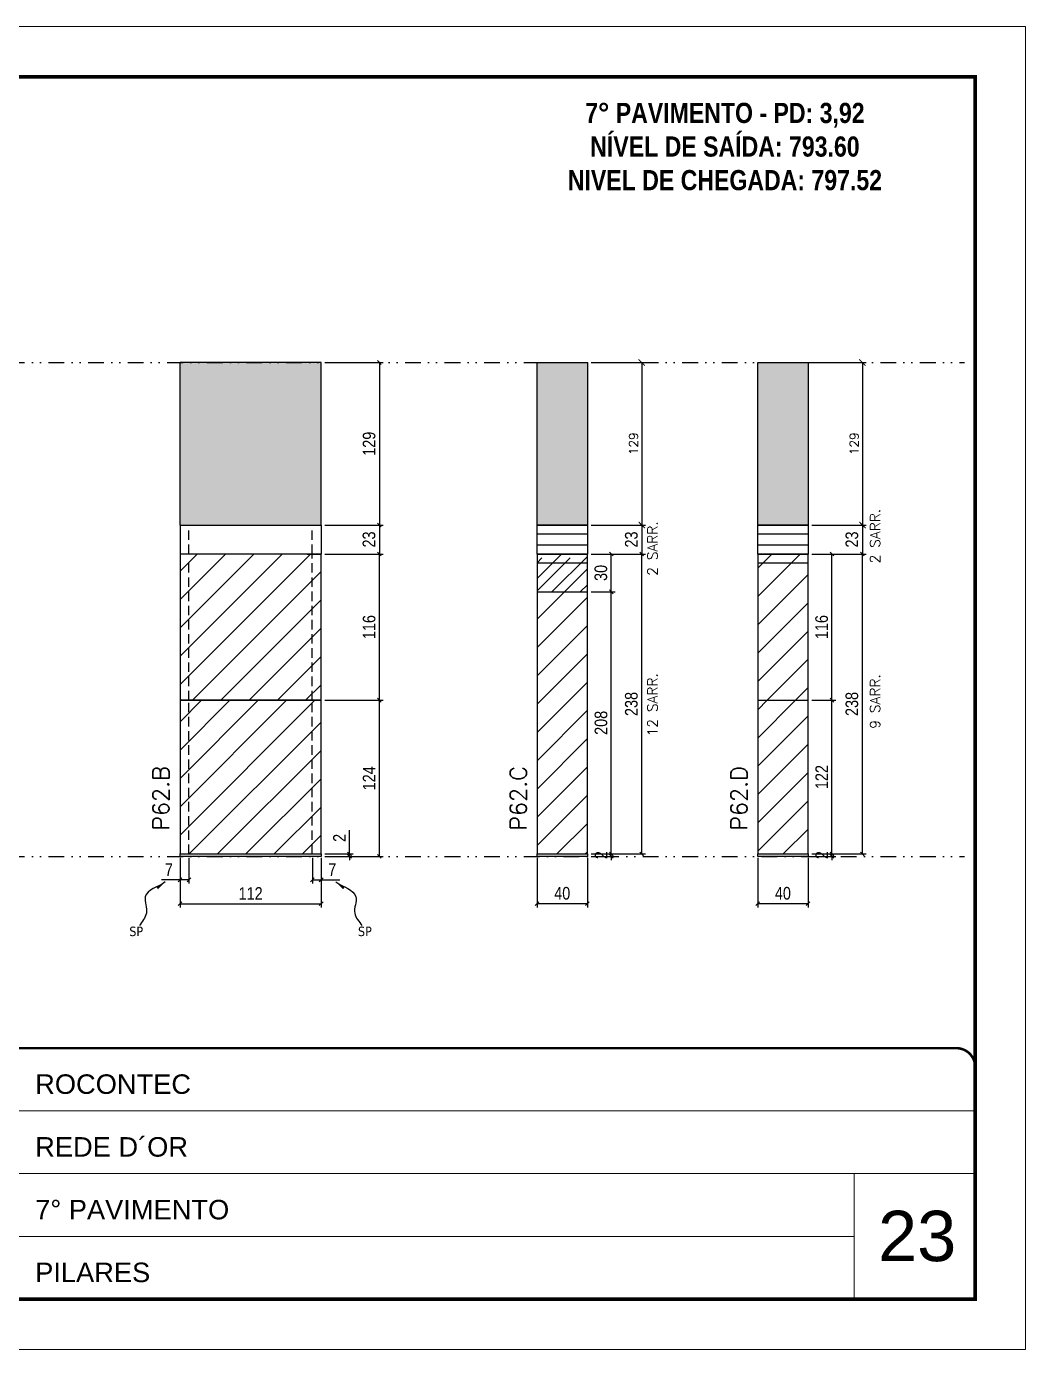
# Model space of a CAD drawing. Extents: x 28748 to 35002, y 14885 to 43501.
# Drawn here: x 32624 to 33417, y 36708 to 37758 of the extents above; entities that cross this region are included whole.
import ezdxf

# ---------------------------------------------------------------- set-up
doc = ezdxf.new("R2010")
doc.units = 0
for name, pattern in [('CONTINUO', [0]), ('DASHED', [0.75, 0.5, -0.25]), ('DIVIDE2', [0.625, 0.25, -0.125, 0, -0.125, 0, -0.125]), ('HIDDEN', [0.375, 0.25, -0.125])]:
    doc.linetypes.add(name, pattern=pattern)
for name, color, linetype, lineweight in [('CARIMBO', 255, 'Continuous', 9), ('Folhas', 255, 'Continuous', 9), ('Hachura', 251, 'Continuous', 9), ('SARRAFO DE PRESSAO', 251, 'DASHED', 9), ('Texto Seção', 7, 'Continuous', 15)]:
    doc.layers.add(name, color=color, linetype=linetype, lineweight=lineweight)
for name, color, linetype in [('COTA', 241, 'Continuous'), ('NOMENCLATURA', 7, 'Continuous'), ('Nível', 160, 'Continuous'), ('Painéis', 200, 'Continuous'), ('SARR_2.2x7', 40, 'Continuous'), ('Sarrafo de Pressão', 42, 'HIDDEN'), ('texto', 7, 'Continuous')]:
    doc.layers.add(name, color=color, linetype=linetype)
doc.styles.add('ARIAL', font='arial.ttf')
doc.styles.add('COTA TECNICA', font='techl___.ttf', dxfattribs={"height": 10})
doc.styles.add('COTA TECNICA-50', font='techl___.ttf', dxfattribs={"height": 10})
doc.styles.add('REGUA-120', font='ROMANS.shx', dxfattribs={"height": 15})
doc.styles.add('ROMANC', font='techb___.ttf', dxfattribs={"height": 2.5})
doc.styles.add('ROMANS', font='romans.shx')
doc.styles.get("Standard").update_dxf_attribs({"font": 'arial.ttf'})
doc.dimstyles.new('COTA PAINEL-50', dxfattribs={"dimtxt": 10, "dimasz": 3, "dimexe": 3, "dimexo": 3, "dimgap": 3, "dimtad": 1, "dimdec": 1, "dimzin": 12, "dimdsep": 46, "dimtxsty": 'COTA TECNICA-50', "dimblk1": 'OBLIQUE', "dimblk2": 'OBLIQUE', "dimsah": 1, "dimcen": 0.9, "dimclrd": 4, "dimclre": 4, "dimclrt": 240, "dimadec": 1, "dimazin": 3, "dimtfac": 1, "dimtdec": 1, "dimtmove": 0, "dimatfit": 3, "dimfxl": 1, "dimtolj": 1, "dimtzin": 12, "dimarcsym": 0})
doc.dimstyles.new('Cota Paínel', dxfattribs={"dimtxt": 7, "dimasz": 5, "dimexe": 3, "dimexo": 3, "dimgap": 3, "dimtad": 1, "dimdec": 1, "dimzin": 12, "dimdsep": 46, "dimtxsty": 'ROMANS', "dimblk": 'ARCHTICK', "dimcen": 0, "dimclrd": 4, "dimclre": 4, "dimclrt": 1, "dimadec": 1, "dimazin": 3, "dimtfac": 1, "dimtdec": 1, "dimtmove": 0, "dimatfit": 3, "dimldrblk": 'OBLIQUE', "dimfxl": 1, "dimtolj": 1, "dimtzin": 12, "dimarcsym": 0})
doc.dimstyles.new('PAINEL', dxfattribs={"dimtxt": 10, "dimasz": 3, "dimexe": 3, "dimexo": 3, "dimgap": 3, "dimtad": 1, "dimdec": 1, "dimzin": 12, "dimdsep": 46, "dimtxsty": 'COTA TECNICA', "dimblk1": 'OBLIQUE', "dimblk2": 'OBLIQUE', "dimsah": 1, "dimcen": 0.9, "dimclrd": 4, "dimclre": 4, "dimclrt": 240, "dimadec": 1, "dimazin": 3, "dimtfac": 1, "dimtdec": 1, "dimtmove": 0, "dimatfit": 3, "dimfxl": 1, "dimtolj": 1, "dimtzin": 12, "dimarcsym": 0})
doc.dimstyles.get("Standard").update_dxf_attribs({"dimtxt": 0.18, "dimasz": 0.18, "dimexe": 0.18, "dimexo": 0.0625, "dimgap": 0.09, "dimtad": 0, "dimtih": 1, "dimtoh": 1, "dimdec": 4, "dimzin": 0, "dimdsep": 46, "dimtxsty": 'Standard', "dimcen": 0.09, "dimadec": 0, "dimazin": 0, "dimtfac": 1, "dimtdec": 4, "dimtofl": 0, "dimtmove": 0, "dimatfit": 3, "dimfxl": 1, "dimtolj": 1, "dimtzin": 0, "dimarcsym": 0})
pattern_1 = [(45, (-100281.091, 8260.539), (-11.2253202, 11.2253202), [])]

# ---------------------------------------------------------------- blocks, each defined once
blk = doc.blocks.new('9999999999')
at = {"color": 30, "linetype": 'CONTINUO'}
for p, q in [((98564.6, 34379.6), (99584, 34379.6)), ((98564.6, 34329.8), (99488, 34329.8)), ((99584, 34329.8), (99488, 34329.8)), ((99488, 34329.8), (99488, 34230.2)), ((98564.6, 34280), (99488, 34280))]:
    blk.add_line(p, q, dxfattribs=at)
at = {"color": 30, "linetype": 'CONTINUO', "const_width": 2}
blk.add_lwpolyline([(99584, 34230.2), (99584, 34414.4, 0.414214), (99569, 34429.4), (98229, 34429.4, 0.414214), (98214, 34414.4), (98214, 34245.2, 0.414214), (98229, 34230.2), (99584, 34230.2)], format="xyb", dxfattribs=at)
at = {"layer": 'Folhas'}
blk.add_lwpolyline([(98139, 34190.2), (99624, 34190.2), (99624, 35240.2), (98139, 35240.2)], close=True, dxfattribs=at)
at = {"layer": 'Folhas', "color": 30, "const_width": 3}
blk.add_lwpolyline([(98214, 34230.2), (99584, 34230.2), (99584, 35200.2), (98214, 35200.2)], close=True, dxfattribs=at)
at = {"color": 7, "linetype": 'Continuous', "ltscale": 5, "style": 'ARIAL'}
for s, height, p in [('ROCONTEC', 15.48, (98837.7, 34393.1)), ('REDE D´OR', 15.48, (98837.7, 34343.3)), ('7° PAVIMENTO', 15.483, (98837.7, 34293.5)), ('PILARES', 15.48, (98837.7, 34243.7))]:
    blk.add_text(s, height=height, dxfattribs=at).set_placement(p)
blk = doc.blocks.new('_Oblique')
at = {"color": 0, "linetype": 'ByBlock', "lineweight": -2}
blk.add_line((-0.5, -0.5), (0.5, 0.5), dxfattribs=at)
blk = doc.blocks.new('*D476')
at = {"layer": 'COTA', "color": 4, "lineweight": -2, "transparency": 16777216}
for p, q in [((33029, 37098.2), (33029, 37058.8)), ((33069, 37098.2), (33069, 37058.8)), ((33029, 37061.8), (33069, 37061.8))]:
    blk.add_line(p, q, dxfattribs=at)
at = {"layer": 'Defpoints', "color": 0, "transparency": 16777216}
for p in [(33029, 37101.2), (33069, 37101.2), (33069, 37061.8)]:
    blk.add_point(p, dxfattribs=at)
at = {"layer": 'COTA', "color": 4, "lineweight": -2, "transparency": 16777216, "xscale": 3, "yscale": 3, "zscale": 3, "rotation": 180}
blk.add_blockref('_Oblique', (33029, 37061.8), dxfattribs=at)
at = {"layer": 'COTA', "color": 4, "lineweight": -2, "transparency": 16777216, "xscale": 3, "yscale": 3, "zscale": 3}
blk.add_blockref('_Oblique', (33069, 37061.8), dxfattribs=at)
at = {"layer": 'COTA', "color": 240, "transparency": 16777216, "insert": (33049, 37069.9), "char_height": 10, "attachment_point": 5, "style": 'COTA TECNICA'}
blk.add_mtext('\\A1;40', dxfattribs=at)
blk = doc.blocks.new('*D477')
at = {"layer": 'COTA', "color": 4, "lineweight": -2, "transparency": 16777216}
for p, q in [((33072, 37101.2), (33090.9, 37101.2)), ((33072, 37099.2), (33090.9, 37099.2)), ((33087.9, 37101.2), (33087.9, 37104.2)), ((33087.9, 37099.2), (33087.9, 37101.2)), ((33087.9, 37099.2), (33087.9, 37096.2))]:
    blk.add_line(p, q, dxfattribs=at)
at = {"layer": 'Defpoints', "color": 0, "transparency": 16777216}
for p in [(33069, 37101.2), (33069, 37099.2), (33087.9, 37101.2)]:
    blk.add_point(p, dxfattribs=at)
at = {"layer": 'COTA', "color": 4, "lineweight": -2, "transparency": 16777216, "xscale": 3, "yscale": 3, "zscale": 3}
for p, rotation in [((33087.9, 37101.2), 270), ((33087.9, 37099.2), 90)]:
    blk.add_blockref('_Oblique', p, dxfattribs=dict(at, rotation=rotation))
at = {"layer": 'COTA', "color": 240, "transparency": 16777216, "insert": (33079.9, 37100.2), "char_height": 10, "attachment_point": 5, "rotation": 90, "style": 'COTA TECNICA-50'}
blk.add_mtext('\\A1;2', dxfattribs=at)
blk = doc.blocks.new('*D1578')
at = {"layer": 'COTA', "color": 4, "linetype": 'ByBlock', "lineweight": -2, "transparency": 16777216}
for p, q in [((33072, 37339.2), (33115.1, 37339.2)), ((33112.1, 37101.2), (33112.1, 37339.2)), ((33072, 37101.2), (33115.1, 37101.2))]:
    blk.add_line(p, q, dxfattribs=at)
at = {"layer": 'Defpoints', "color": 0, "linetype": 'ByBlock', "transparency": 16777216}
for p in [(33069, 37339.2), (33112.1, 37339.2), (33069, 37101.2)]:
    blk.add_point(p, dxfattribs=at)
at = {"layer": 'COTA', "color": 4, "linetype": 'ByBlock', "lineweight": -2, "transparency": 16777216, "xscale": 3, "yscale": 3, "zscale": 3}
for p, rotation in [((33112.1, 37339.2), 90), ((33112.1, 37101.2), 270)]:
    blk.add_blockref('_Oblique', p, dxfattribs=dict(at, rotation=rotation))
at = {"layer": 'COTA', "color": 240, "linetype": 'ByBlock', "transparency": 16777216, "insert": (33103.9, 37220.2), "char_height": 10, "attachment_point": 5, "rotation": 90, "style": 'COTA TECNICA'}
blk.add_mtext('\\A1;238', dxfattribs=at)
blk = doc.blocks.new('*D484')
at = {"layer": 'COTA', "color": 4, "lineweight": -2, "transparency": 16777216}
for p, q in [((33204.2, 37098.2), (33204.2, 37058.8)), ((33244.2, 37098.2), (33244.2, 37058.8)), ((33204.2, 37061.8), (33244.2, 37061.8))]:
    blk.add_line(p, q, dxfattribs=at)
at = {"layer": 'Defpoints', "color": 0, "transparency": 16777216}
for p in [(33204.2, 37101.2), (33244.2, 37101.2), (33244.2, 37061.8)]:
    blk.add_point(p, dxfattribs=at)
at = {"layer": 'COTA', "color": 4, "lineweight": -2, "transparency": 16777216, "xscale": 3, "yscale": 3, "zscale": 3, "rotation": 180}
blk.add_blockref('_Oblique', (33204.2, 37061.8), dxfattribs=at)
at = {"layer": 'COTA', "color": 4, "lineweight": -2, "transparency": 16777216, "xscale": 3, "yscale": 3, "zscale": 3}
blk.add_blockref('_Oblique', (33244.2, 37061.8), dxfattribs=at)
at = {"layer": 'COTA', "color": 240, "transparency": 16777216, "insert": (33224.2, 37069.9), "char_height": 10, "attachment_point": 5, "style": 'COTA TECNICA'}
blk.add_mtext('\\A1;40', dxfattribs=at)
blk = doc.blocks.new('*D485')
at = {"layer": 'COTA', "color": 4, "lineweight": -2, "transparency": 16777216}
for p, q in [((33247.2, 37101.2), (33266.1, 37101.2)), ((33247.2, 37099.2), (33266.1, 37099.2)), ((33263.1, 37101.2), (33263.1, 37104.2)), ((33263.1, 37099.2), (33263.1, 37101.2)), ((33263.1, 37099.2), (33263.1, 37096.2))]:
    blk.add_line(p, q, dxfattribs=at)
at = {"layer": 'Defpoints', "color": 0, "transparency": 16777216}
for p in [(33244.2, 37101.2), (33244.2, 37099.2), (33263.1, 37101.2)]:
    blk.add_point(p, dxfattribs=at)
at = {"layer": 'COTA', "color": 4, "lineweight": -2, "transparency": 16777216, "xscale": 3, "yscale": 3, "zscale": 3}
for p, rotation in [((33263.1, 37101.2), 270), ((33263.1, 37099.2), 90)]:
    blk.add_blockref('_Oblique', p, dxfattribs=dict(at, rotation=rotation))
at = {"layer": 'COTA', "color": 240, "transparency": 16777216, "insert": (33255.1, 37100.2), "char_height": 10, "attachment_point": 5, "rotation": 90, "style": 'COTA TECNICA-50'}
blk.add_mtext('\\A1;2', dxfattribs=at)
blk = doc.blocks.new('*D1580')
at = {"layer": 'COTA', "color": 4, "linetype": 'ByBlock', "lineweight": -2, "transparency": 16777216}
for p, q in [((33247.2, 37339.2), (33290.3, 37339.2)), ((33287.3, 37101.2), (33287.3, 37339.2)), ((33247.2, 37101.2), (33290.3, 37101.2))]:
    blk.add_line(p, q, dxfattribs=at)
at = {"layer": 'Defpoints', "color": 0, "linetype": 'ByBlock', "transparency": 16777216}
for p in [(33244.2, 37339.2), (33287.3, 37339.2), (33244.2, 37101.2)]:
    blk.add_point(p, dxfattribs=at)
at = {"layer": 'COTA', "color": 4, "linetype": 'ByBlock', "lineweight": -2, "transparency": 16777216, "xscale": 3, "yscale": 3, "zscale": 3}
for p, rotation in [((33287.3, 37339.2), 90), ((33287.3, 37101.2), 270)]:
    blk.add_blockref('_Oblique', p, dxfattribs=dict(at, rotation=rotation))
at = {"layer": 'COTA', "color": 240, "linetype": 'ByBlock', "transparency": 16777216, "insert": (33279, 37220.2), "char_height": 10, "attachment_point": 5, "rotation": 90, "style": 'COTA TECNICA'}
blk.add_mtext('\\A1;238', dxfattribs=at)
blk = doc.blocks.new('*D486')
at = {"layer": 'COTA', "color": 4, "lineweight": -2, "transparency": 16777216}
for p, q in [((32745.6, 37098.2), (32745.6, 37058.7)), ((32857.6, 37098.2), (32857.6, 37058.7)), ((32745.6, 37061.7), (32857.6, 37061.7))]:
    blk.add_line(p, q, dxfattribs=at)
at = {"layer": 'Defpoints', "color": 0, "transparency": 16777216}
for p in [(32745.6, 37101.2), (32857.6, 37101.2), (32857.6, 37061.7)]:
    blk.add_point(p, dxfattribs=at)
at = {"layer": 'COTA', "color": 4, "lineweight": -2, "transparency": 16777216, "xscale": 3, "yscale": 3, "zscale": 3, "rotation": 180}
blk.add_blockref('_Oblique', (32745.6, 37061.7), dxfattribs=at)
at = {"layer": 'COTA', "color": 4, "lineweight": -2, "transparency": 16777216, "xscale": 3, "yscale": 3, "zscale": 3}
blk.add_blockref('_Oblique', (32857.6, 37061.7), dxfattribs=at)
at = {"layer": 'COTA', "color": 240, "transparency": 16777216, "insert": (32801.6, 37069.8), "char_height": 10, "attachment_point": 5, "style": 'COTA TECNICA'}
blk.add_mtext('\\A1;112', dxfattribs=at)
blk = doc.blocks.new('*D500')
at = {"layer": 'COTA', "color": 4, "lineweight": -2, "transparency": 16777216}
for p, q in [((32752.6, 37098.2), (32752.6, 37077.6)), ((32745.6, 37096.2), (32745.6, 37077.6)), ((32745.6, 37080.6), (32730.8, 37080.6)), ((32752.6, 37080.6), (32745.6, 37080.6))]:
    blk.add_line(p, q, dxfattribs=at)
at = {"layer": 'Defpoints', "color": 0, "transparency": 16777216}
for p in [(32745.6, 37099.2), (32752.6, 37101.2), (32745.6, 37080.6)]:
    blk.add_point(p, dxfattribs=at)
at = {"layer": 'COTA', "color": 4, "lineweight": -2, "transparency": 16777216, "xscale": 3, "yscale": 3, "zscale": 3, "rotation": 180}
blk.add_blockref('_Oblique', (32745.6, 37080.6), dxfattribs=at)
at = {"layer": 'COTA', "color": 4, "lineweight": -2, "transparency": 16777216, "xscale": 3, "yscale": 3, "zscale": 3}
blk.add_blockref('_Oblique', (32752.6, 37080.6), dxfattribs=at)
at = {"layer": 'COTA', "color": 240, "transparency": 16777216, "insert": (32736.7, 37088.7), "char_height": 10, "attachment_point": 5, "style": 'COTA TECNICA-50'}
blk.add_mtext('\\A1;7', dxfattribs=at)
blk = doc.blocks.new('*D501')
at = {"layer": 'COTA', "color": 4, "lineweight": -2, "transparency": 16777216}
for p, q in [((32850.6, 37098.2), (32850.6, 37077.6)), ((32857.6, 37096.2), (32857.6, 37077.6)), ((32850.6, 37080.6), (32857.6, 37080.6)), ((32857.6, 37080.6), (32872.3, 37080.6))]:
    blk.add_line(p, q, dxfattribs=at)
at = {"layer": 'Defpoints', "color": 0, "transparency": 16777216}
for p in [(32850.6, 37101.2), (32857.6, 37099.2), (32857.6, 37080.6)]:
    blk.add_point(p, dxfattribs=at)
at = {"layer": 'COTA', "color": 4, "lineweight": -2, "transparency": 16777216, "xscale": 3, "yscale": 3, "zscale": 3, "rotation": 180}
blk.add_blockref('_Oblique', (32850.6, 37080.6), dxfattribs=at)
at = {"layer": 'COTA', "color": 4, "lineweight": -2, "transparency": 16777216, "xscale": 3, "yscale": 3, "zscale": 3}
blk.add_blockref('_Oblique', (32857.6, 37080.6), dxfattribs=at)
at = {"layer": 'COTA', "color": 240, "transparency": 16777216, "insert": (32866.4, 37088.7), "char_height": 10, "attachment_point": 5, "style": 'COTA TECNICA-50'}
blk.add_mtext('\\A1;7', dxfattribs=at)
blk = doc.blocks.new('*D502')
at = {"layer": 'COTA', "color": 4, "lineweight": -2, "transparency": 16777216}
for p, q in [((32860.6, 37223.2), (32906.8, 37223.2)), ((32903.8, 37099.2), (32903.8, 37223.2)), ((32860.6, 37099.2), (32906.8, 37099.2))]:
    blk.add_line(p, q, dxfattribs=at)
at = {"layer": 'Defpoints', "color": 0, "transparency": 16777216}
for p in [(32857.6, 37223.2), (32903.8, 37223.2), (32857.6, 37099.2)]:
    blk.add_point(p, dxfattribs=at)
at = {"layer": 'COTA', "color": 4, "lineweight": -2, "transparency": 16777216, "xscale": 3, "yscale": 3, "zscale": 3}
for p, rotation in [((32903.8, 37223.2), 90), ((32903.8, 37099.2), 270)]:
    blk.add_blockref('_Oblique', p, dxfattribs=dict(at, rotation=rotation))
at = {"layer": 'COTA', "color": 240, "transparency": 16777216, "insert": (32895.7, 37161.2), "char_height": 10, "attachment_point": 5, "rotation": 90, "style": 'COTA TECNICA-50'}
blk.add_mtext('\\A1;124', dxfattribs=at)
blk = doc.blocks.new('*D503')
at = {"layer": 'COTA', "color": 4, "lineweight": -2, "transparency": 16777216}
for p, q in [((32880.1, 37101.2), (32880.1, 37120)), ((32860.6, 37101.2), (32883.1, 37101.2)), ((32860.6, 37099.2), (32883.1, 37099.2)), ((32880.1, 37099.2), (32880.1, 37101.2)), ((32880.1, 37099.2), (32880.1, 37096.2))]:
    blk.add_line(p, q, dxfattribs=at)
at = {"layer": 'Defpoints', "color": 0, "transparency": 16777216}
for p in [(32857.6, 37101.2), (32857.6, 37099.2), (32880.1, 37099.2)]:
    blk.add_point(p, dxfattribs=at)
at = {"layer": 'COTA', "color": 4, "lineweight": -2, "transparency": 16777216, "xscale": 3, "yscale": 3, "zscale": 3}
for p, rotation in [((32880.1, 37101.2), 270), ((32880.1, 37099.2), 90)]:
    blk.add_blockref('_Oblique', p, dxfattribs=dict(at, rotation=rotation))
at = {"layer": 'COTA', "color": 240, "transparency": 16777216, "insert": (32872.1, 37113.9), "char_height": 10, "attachment_point": 5, "rotation": 90, "style": 'COTA TECNICA-50'}
blk.add_mtext('\\A1;2', dxfattribs=at)
blk = doc.blocks.new('*D1593')
at = {"layer": 'COTA', "color": 4, "linetype": 'ByBlock', "lineweight": -2, "transparency": 16777216}
for p, q in [((33072, 37309.2), (33090.9, 37309.2)), ((33087.9, 37101.2), (33087.9, 37309.2)), ((33072, 37101.2), (33090.9, 37101.2))]:
    blk.add_line(p, q, dxfattribs=at)
at = {"layer": 'Defpoints', "color": 0, "linetype": 'ByBlock', "transparency": 16777216}
for p in [(33069, 37309.2), (33087.9, 37309.2), (33069, 37101.2)]:
    blk.add_point(p, dxfattribs=at)
at = {"layer": 'COTA', "color": 4, "linetype": 'ByBlock', "lineweight": -2, "transparency": 16777216, "xscale": 3, "yscale": 3, "zscale": 3}
for p, rotation in [((33087.9, 37309.2), 90), ((33087.9, 37101.2), 270)]:
    blk.add_blockref('_Oblique', p, dxfattribs=dict(at, rotation=rotation))
at = {"layer": 'COTA', "color": 240, "linetype": 'ByBlock', "transparency": 16777216, "insert": (33079.8, 37205.2), "char_height": 10, "attachment_point": 5, "rotation": 90, "style": 'COTA TECNICA'}
blk.add_mtext('\\A1;208', dxfattribs=at)
blk = doc.blocks.new('*D1594')
at = {"layer": 'COTA', "color": 4, "linetype": 'ByBlock', "lineweight": -2, "transparency": 16777216}
for p, q in [((33072, 37339.2), (33090.9, 37339.2)), ((33087.9, 37309.2), (33087.9, 37339.2)), ((33072, 37309.2), (33090.9, 37309.2))]:
    blk.add_line(p, q, dxfattribs=at)
at = {"layer": 'Defpoints', "color": 0, "linetype": 'ByBlock', "transparency": 16777216}
for p in [(33069, 37339.2), (33087.9, 37339.2), (33069, 37309.2)]:
    blk.add_point(p, dxfattribs=at)
at = {"layer": 'COTA', "color": 4, "linetype": 'ByBlock', "lineweight": -2, "transparency": 16777216, "xscale": 3, "yscale": 3, "zscale": 3}
for p, rotation in [((33087.9, 37339.2), 90), ((33087.9, 37309.2), 270)]:
    blk.add_blockref('_Oblique', p, dxfattribs=dict(at, rotation=rotation))
at = {"layer": 'COTA', "color": 240, "linetype": 'ByBlock', "transparency": 16777216, "insert": (33079.7, 37324.2), "char_height": 10, "attachment_point": 5, "rotation": 90, "style": 'COTA TECNICA'}
blk.add_mtext('\\A1;30', dxfattribs=at)
blk = doc.blocks.new('*D1595')
at = {"layer": 'COTA', "color": 4, "linetype": 'ByBlock', "lineweight": -2, "transparency": 16777216}
for p, q in [((33247.2, 37223.2), (33266.1, 37223.2)), ((33263.1, 37101.2), (33263.1, 37223.2)), ((33247.2, 37101.2), (33266.1, 37101.2))]:
    blk.add_line(p, q, dxfattribs=at)
at = {"layer": 'Defpoints', "color": 0, "linetype": 'ByBlock', "transparency": 16777216}
for p in [(33244.2, 37223.2), (33263.1, 37223.2), (33244.2, 37101.2)]:
    blk.add_point(p, dxfattribs=at)
at = {"layer": 'COTA', "color": 4, "linetype": 'ByBlock', "lineweight": -2, "transparency": 16777216, "xscale": 3, "yscale": 3, "zscale": 3}
for p, rotation in [((33263.1, 37223.2), 90), ((33263.1, 37101.2), 270)]:
    blk.add_blockref('_Oblique', p, dxfattribs=dict(at, rotation=rotation))
at = {"layer": 'COTA', "color": 240, "linetype": 'ByBlock', "transparency": 16777216, "insert": (33255, 37162.2), "char_height": 10, "attachment_point": 5, "rotation": 90, "style": 'COTA TECNICA'}
blk.add_mtext('\\A1;122', dxfattribs=at)
blk = doc.blocks.new('*D1596')
at = {"layer": 'COTA', "color": 4, "linetype": 'ByBlock', "lineweight": -2, "transparency": 16777216}
for p, q in [((33247.2, 37339.2), (33266.1, 37339.2)), ((33263.1, 37223.2), (33263.1, 37339.2)), ((33247.2, 37223.2), (33266.1, 37223.2))]:
    blk.add_line(p, q, dxfattribs=at)
at = {"layer": 'Defpoints', "color": 0, "linetype": 'ByBlock', "transparency": 16777216}
for p in [(33244.2, 37339.2), (33263.1, 37339.2), (33244.2, 37223.2)]:
    blk.add_point(p, dxfattribs=at)
at = {"layer": 'COTA', "color": 4, "linetype": 'ByBlock', "lineweight": -2, "transparency": 16777216, "xscale": 3, "yscale": 3, "zscale": 3}
for p, rotation in [((33263.1, 37339.2), 90), ((33263.1, 37223.2), 270)]:
    blk.add_blockref('_Oblique', p, dxfattribs=dict(at, rotation=rotation))
at = {"layer": 'COTA', "color": 240, "linetype": 'ByBlock', "transparency": 16777216, "insert": (33255, 37281.2), "char_height": 10, "attachment_point": 5, "rotation": 90, "style": 'COTA TECNICA'}
blk.add_mtext('\\A1;116', dxfattribs=at)
blk = doc.blocks.new('_ArchTick')
at = {"color": 0, "linetype": 'ByBlock', "const_width": 0.15}
blk.add_lwpolyline([(-0.5, -0.5), (0.5, 0.5)], dxfattribs=at)
blk = doc.blocks.new('*D1597')
at = {"layer": 'COTA', "color": 4, "lineweight": -2, "transparency": 16777216}
for p, q in [((33072, 37491.2), (33115.1, 37491.2)), ((33112.1, 37491.2), (33112.1, 37362.2)), ((33072, 37362.2), (33115.1, 37362.2))]:
    blk.add_line(p, q, dxfattribs=at)
at = {"layer": 'Defpoints', "color": 0, "transparency": 16777216}
for p in [(33069, 37491.2), (33069, 37362.2), (33112.1, 37362.2)]:
    blk.add_point(p, dxfattribs=at)
at = {"layer": 'COTA', "color": 4, "lineweight": -2, "transparency": 16777216, "xscale": 5, "yscale": 5, "zscale": 5}
for p, rotation in [((33112.1, 37491.2), 90), ((33112.1, 37362.2), 270)]:
    blk.add_blockref('_ArchTick', p, dxfattribs=dict(at, rotation=rotation))
at = {"layer": 'COTA', "color": 1, "transparency": 16777216, "insert": (33105.6, 37426.7), "char_height": 7, "attachment_point": 5, "rotation": 90, "style": 'ROMANS'}
blk.add_mtext('\\A1;129', dxfattribs=at)
blk = doc.blocks.new('*D2070')
at = {"layer": 'COTA', "color": 4, "lineweight": -2, "transparency": 16777216}
for p, q in [((33247.2, 37491.2), (33290.3, 37491.2)), ((33287.3, 37491.2), (33287.3, 37362.2)), ((33247.2, 37362.2), (33290.3, 37362.2))]:
    blk.add_line(p, q, dxfattribs=at)
at = {"layer": 'Defpoints', "color": 0, "transparency": 16777216}
for p in [(33244.2, 37491.2), (33244.2, 37362.2), (33287.3, 37362.2)]:
    blk.add_point(p, dxfattribs=at)
at = {"layer": 'COTA', "color": 4, "lineweight": -2, "transparency": 16777216, "xscale": 5, "yscale": 5, "zscale": 5}
for p, rotation in [((33287.3, 37491.2), 90), ((33287.3, 37362.2), 270)]:
    blk.add_blockref('_ArchTick', p, dxfattribs=dict(at, rotation=rotation))
at = {"layer": 'COTA', "color": 1, "transparency": 16777216, "insert": (33280.8, 37426.7), "char_height": 7, "attachment_point": 5, "rotation": 90, "style": 'ROMANS'}
blk.add_mtext('\\A1;129', dxfattribs=at)
blk = doc.blocks.new('*D2454')
at = {"layer": 'COTA', "color": 4, "lineweight": -2, "transparency": 16777216}
for p, q in [((33072, 37362.2), (33115.1, 37362.2)), ((33112.1, 37362.2), (33112.1, 37339.2)), ((33072, 37339.2), (33115.1, 37339.2))]:
    blk.add_line(p, q, dxfattribs=at)
at = {"layer": 'Defpoints', "color": 0, "transparency": 16777216}
for p in [(33069, 37362.2), (33069, 37339.2), (33112.1, 37339.2)]:
    blk.add_point(p, dxfattribs=at)
at = {"layer": 'COTA', "color": 4, "lineweight": -2, "transparency": 16777216, "xscale": 3, "yscale": 3, "zscale": 3}
for p, rotation in [((33112.1, 37362.2), 90), ((33112.1, 37339.2), 270)]:
    blk.add_blockref('_Oblique', p, dxfattribs=dict(at, rotation=rotation))
at = {"layer": 'COTA', "color": 240, "transparency": 16777216, "insert": (33103.9, 37350.7), "char_height": 10, "attachment_point": 5, "rotation": 90, "style": 'COTA TECNICA'}
blk.add_mtext('\\A1;23', dxfattribs=at)
blk = doc.blocks.new('*D2455')
at = {"layer": 'COTA', "color": 4, "lineweight": -2, "transparency": 16777216}
for p, q in [((33247.2, 37362.2), (33290.3, 37362.2)), ((33287.3, 37362.2), (33287.3, 37339.2)), ((33247.2, 37339.2), (33290.3, 37339.2))]:
    blk.add_line(p, q, dxfattribs=at)
at = {"layer": 'Defpoints', "color": 0, "transparency": 16777216}
for p in [(33244.2, 37362.2), (33244.2, 37339.2), (33287.3, 37339.2)]:
    blk.add_point(p, dxfattribs=at)
at = {"layer": 'COTA', "color": 4, "lineweight": -2, "transparency": 16777216, "xscale": 3, "yscale": 3, "zscale": 3}
for p, rotation in [((33287.3, 37362.2), 90), ((33287.3, 37339.2), 270)]:
    blk.add_blockref('_Oblique', p, dxfattribs=dict(at, rotation=rotation))
at = {"layer": 'COTA', "color": 240, "transparency": 16777216, "insert": (33279, 37350.7), "char_height": 10, "attachment_point": 5, "rotation": 90, "style": 'COTA TECNICA'}
blk.add_mtext('\\A1;23', dxfattribs=at)
blk = doc.blocks.new('*D2462')
at = {"layer": 'COTA', "color": 4, "lineweight": -2, "transparency": 16777216}
for p, q in [((32860.6, 37339.2), (32906.8, 37339.2)), ((32903.8, 37223.2), (32903.8, 37339.2)), ((32860.6, 37223.2), (32906.8, 37223.2))]:
    blk.add_line(p, q, dxfattribs=at)
at = {"layer": 'Defpoints', "color": 0, "transparency": 16777216}
for p in [(32857.6, 37339.2), (32903.8, 37339.2), (32857.6, 37223.2)]:
    blk.add_point(p, dxfattribs=at)
at = {"layer": 'COTA', "color": 4, "lineweight": -2, "transparency": 16777216, "xscale": 3, "yscale": 3, "zscale": 3}
for p, rotation in [((32903.8, 37339.2), 90), ((32903.8, 37223.2), 270)]:
    blk.add_blockref('_Oblique', p, dxfattribs=dict(at, rotation=rotation))
at = {"layer": 'COTA', "color": 240, "transparency": 16777216, "insert": (32895.7, 37281.2), "char_height": 10, "attachment_point": 5, "rotation": 90, "style": 'COTA TECNICA'}
blk.add_mtext('\\A1;116', dxfattribs=at)
blk = doc.blocks.new('*D2464')
at = {"layer": 'COTA', "color": 4, "lineweight": -2, "transparency": 16777216}
for p, q in [((32860.6, 37362.2), (32906.8, 37362.2)), ((32903.8, 37362.2), (32903.8, 37339.2)), ((32860.6, 37339.2), (32906.8, 37339.2))]:
    blk.add_line(p, q, dxfattribs=at)
at = {"layer": 'Defpoints', "color": 0, "transparency": 16777216}
for p in [(32857.6, 37362.2), (32857.6, 37339.2), (32903.8, 37339.2)]:
    blk.add_point(p, dxfattribs=at)
at = {"layer": 'COTA', "color": 4, "lineweight": -2, "transparency": 16777216, "xscale": 3, "yscale": 3, "zscale": 3}
for p, rotation in [((32903.8, 37362.2), 90), ((32903.8, 37339.2), 270)]:
    blk.add_blockref('_Oblique', p, dxfattribs=dict(at, rotation=rotation))
at = {"layer": 'COTA', "color": 240, "transparency": 16777216, "insert": (32895.6, 37350.7), "char_height": 10, "attachment_point": 5, "rotation": 90, "style": 'COTA TECNICA'}
blk.add_mtext('\\A1;23', dxfattribs=at)
blk = doc.blocks.new('*D2470')
at = {"layer": 'COTA', "color": 4, "lineweight": -2, "transparency": 16777216}
for p, q in [((32860.6, 37491.2), (32906.8, 37491.2)), ((32903.8, 37491.2), (32903.8, 37362.2)), ((32860.6, 37362.2), (32906.8, 37362.2))]:
    blk.add_line(p, q, dxfattribs=at)
at = {"layer": 'Defpoints', "color": 0, "transparency": 16777216}
for p in [(32857.6, 37491.2), (32857.6, 37362.2), (32903.8, 37362.2)]:
    blk.add_point(p, dxfattribs=at)
at = {"layer": 'COTA', "color": 4, "lineweight": -2, "transparency": 16777216, "xscale": 3, "yscale": 3, "zscale": 3}
for p, rotation in [((32903.8, 37491.2), 90), ((32903.8, 37362.2), 270)]:
    blk.add_blockref('_Oblique', p, dxfattribs=dict(at, rotation=rotation))
at = {"layer": 'COTA', "color": 240, "transparency": 16777216, "insert": (32895.7, 37426.7), "char_height": 10, "attachment_point": 5, "rotation": 90, "style": 'COTA TECNICA'}
blk.add_mtext('\\A1;129', dxfattribs=at)

msp = doc.modelspace()

# ---------------------------------------------------------------- hatches: boundary and pattern name
at = {"layer": 'COTA', "linetype": 'ByBlock'}
h = msp.add_hatch(dxfattribs=at)
h.set_pattern_fill('AR-CONC', color=256, scale=0.03)
h.set_pattern_definition([(50, (291.1902, 0), (5.46554007, -0.47817257), [0.5715, -6.2865]), (355, (291.19, 0), (-1.05730264, 5.73170536), [0.4572, -5.0292175]), (100.451445, (291.6457, -0.04), (4.4082374, 5.25353256), [0.48570026, -5.34270734]), (46.1842, (291.19, 1.524), (8.1323712, -1.2612698), [0.85725, -9.42975]), (96.635558, (291.868, 1.419), (7.122124, 7.4227837), [0.7285507, -8.0140682]), (351.184151, (291.19, 1.524), (7.122124, 7.4227837), [0.685799, -7.543792]), (21, (291.9522, 1.143), (4.54843174, -3.06795595), [0.5715, -6.2865]), (326, (291.952, 1.143), (1.85406085, 5.525639), [0.4572, -5.0292]), (71.451445, (292.3313, 0.8873), (6.4024926, 2.45768307), [0.48570026, -5.3426981]), (37.5, (291.1902, 0), (0.0926581, 2.53665117), [0, -4.96824, 0, -5.1054, 0, -5.04825]), (7.5, (291.1902, 0), (2.00458988, 3.00541724), [0, -2.91084, 0, -4.85394, 0, -1.92405]), (327.5, (289.491, 0), (4.067717855, -0.17186232), [0, -1.905, 0, -5.9436, 0, -7.8867]), (317.5, (288.729, 0), (4.44387544, 0.76279473), [0, -2.4765, 0, -3.94716, 0, -5.6007])])
h.paths.add_polyline_path([(32857.55, 37491.15), (32745.55, 37491.15), (32745.55, 37362.15), (32857.55, 37362.15)])
h = msp.add_hatch(dxfattribs=at)
h.set_pattern_fill('AR-CONC', color=256, scale=0.03)
h.set_pattern_definition([(50, (25799.3086, 30997.0097), (5.46554, -0.4781726), [0.5715, -6.2865]), (355, (25799.3086, 30997.01), (-1.0573026, 5.7317054), [0.4572, -5.0292175]), (100.451445, (25799.764, 30996.97), (4.4082374, 5.2535326), [0.4857003, -5.3427073]), (46.1842, (25799.3086, 30998.534), (8.132371, -1.26127), [0.85725, -9.42975]), (96.63556, (25799.986, 30998.429), (7.122124, 7.422784), [0.728551, -8.014068]), (351.18415, (25799.309, 30998.534), (7.122124, 7.422784), [0.685799, -7.543792]), (21, (25800.0706, 30998.1527), (4.5484317, -3.067956), [0.5715, -6.2865]), (326, (25800.0706, 30998.153), (1.854061, 5.525639), [0.4572, -5.0292]), (71.451445, (25800.4496, 30997.897), (6.4024926, 2.457683), [0.4857003, -5.342698]), (37.5, (25799.3086, 30997.0097), (0.0926581, 2.53665117), [0, -4.96824, 0, -5.1054, 0, -5.04825]), (7.5, (25799.3086, 30997.0097), (2.0045899, 3.00541724), [0, -2.91084, 0, -4.85394, 0, -1.92405]), (327.5, (25797.6093, 30997.0097), (4.06771786, -0.1718623), [0, -1.905, 0, -5.9436, 0, -7.8867]), (317.5, (25796.8473, 30997.0097), (4.4438754, 0.7627947), [0, -2.4765, 0, -3.94716, 0, -5.6007])])
h.paths.add_polyline_path([(33069.01, 37491.15), (33029.01, 37491.15), (33029.01, 37362.15), (33069.01, 37362.15)])
h = msp.add_hatch(dxfattribs=at)
h.set_pattern_fill('AR-CONC', color=256, scale=0.03)
h.set_pattern_definition([(50, (25974.4812, 30997.0097), (5.46554, -0.4781726), [0.5715, -6.2865]), (355, (25974.481, 30997.01), (-1.0573026, 5.7317054), [0.4572, -5.0292175]), (100.451445, (25974.9367, 30996.97), (4.4082374, 5.2535326), [0.4857003, -5.3427073]), (46.1842, (25974.481, 30998.534), (8.132371, -1.26127), [0.85725, -9.42975]), (96.63556, (25975.159, 30998.429), (7.122124, 7.422784), [0.728551, -8.014068]), (351.18415, (25974.481, 30998.534), (7.122124, 7.422784), [0.685799, -7.543792]), (21, (25975.2432, 30998.1527), (4.5484317, -3.067956), [0.5715, -6.2865]), (326, (25975.243, 30998.153), (1.854061, 5.525639), [0.4572, -5.0292]), (71.451445, (25975.622, 30997.897), (6.4024926, 2.457683), [0.4857003, -5.342698]), (37.5, (25974.4812, 30997.0097), (0.0926581, 2.53665117), [0, -4.96824, 0, -5.1054, 0, -5.04825]), (7.5, (25974.4812, 30997.0097), (2.0045899, 3.00541724), [0, -2.91084, 0, -4.85394, 0, -1.92405]), (327.5, (25972.782, 30997.0097), (4.06771786, -0.1718623), [0, -1.905, 0, -5.9436, 0, -7.8867]), (317.5, (25972.02, 30997.0097), (4.4438754, 0.7627947), [0, -2.4765, 0, -3.94716, 0, -5.6007])])
h.paths.add_polyline_path([(33244.18, 37491.15), (33204.18, 37491.15), (33204.18, 37362.15), (33244.18, 37362.15)])
at = {"layer": 'Hachura'}
h = msp.add_hatch(dxfattribs=at)
h.set_pattern_fill('ANSI31', color=256, scale=5)
h.paths.add_polyline_path([(32857.55, 37339.15), (32779.55, 37339.15), (32745.55, 37339.15), (32745.55, 37332.15), (32745.55, 37223.15), (32857.55, 37223.15)])
at = {"layer": 'Hachura', "linetype": 'ByBlock'}
h = msp.add_hatch(dxfattribs=at)
h.set_pattern_fill('ANSI31', color=256, scale=5)
h.set_pattern_definition([(45, (-100281.091, 8225.539), (-11.2253202, 11.2253202), [])])
h.paths.add_polyline_path([(33029.01, 37339.15), (33029.01, 37309.15), (33069.01, 37309.15), (33069.01, 37339.15)])
h = msp.add_hatch(dxfattribs=at)
h.set_pattern_fill('ANSI31', color=256, scale=5)
h.set_pattern_definition(pattern_1)
h.paths.add_polyline_path([(33244.18, 37339.15), (33204.18, 37339.15), (33204.18, 37223.15), (33244.18, 37223.15)])
h = msp.add_hatch(dxfattribs=at)
h.set_pattern_fill('ANSI31', color=256, scale=5)
h.set_pattern_definition(pattern_1)
h.paths.add_polyline_path([(33069.01, 37336.15), (33029.01, 37336.15), (33029.01, 37101.15), (33069.01, 37101.15)])
h = msp.add_hatch(dxfattribs=at)
h.set_pattern_fill('ANSI31', color=256, scale=5)
h.set_pattern_definition(pattern_1)
h.paths.add_polyline_path([(32857.55, 37223.15), (32745.55, 37223.15), (32745.55, 37101.15), (32857.55, 37101.15)])
h = msp.add_hatch(dxfattribs=at)
h.set_pattern_fill('ANSI31', color=256, scale=5)
h.set_pattern_definition(pattern_1)
h.paths.add_polyline_path([(33244.18, 37223.15), (33204.18, 37223.15), (33204.18, 37101.15), (33244.18, 37101.15)])

# ---------------------------------------------------------------- linework, layer by layer
at = {"layer": 'COTA', "linetype": 'ByBlock'}
for p, q in [((32745.55, 37362.15), (32745.55, 37491.15)), ((32857.55, 37491.15), (32745.55, 37491.15)), ((32857.55, 37362.15), (32857.55, 37491.15)), ((32745.55, 37362.15), (32745.55, 37362.15))]:
    msp.add_line(p, q, dxfattribs=at)
for points in [[(33029.01, 37491.15), (33069.01, 37491.15), (33069.01, 37362.15), (33029.01, 37362.15)], [(33204.18, 37491.15), (33244.18, 37491.15), (33244.18, 37362.15), (33204.18, 37362.15)]]:
    msp.add_lwpolyline(points, close=True, dxfattribs=at)
at = {"layer": 'Nível', "color": 4, "linetype": 'DIVIDE2', "ltscale": 50}
for p, q in [((32358.07, 37491.15), (33368.41, 37491.15)), ((32358.07, 37099.15), (33368.41, 37099.15))]:
    msp.add_line(p, q, dxfattribs=at)
at = {"layer": 'Painéis'}
for p, q in [((32745.55, 37362.15), (32857.55, 37362.15)), ((32745.55, 37362.15), (32745.55, 37339.15)), ((32857.55, 37362.15), (32857.55, 37339.15)), ((33029.01, 37362.15), (33069.01, 37362.15)), ((33029.01, 37339.15), (33029.01, 37362.15)), ((33069.01, 37362.15), (33069.01, 37339.15)), ((33204.18, 37362.15), (33244.18, 37362.15)), ((33204.18, 37339.15), (33204.18, 37362.15)), ((33244.18, 37362.15), (33244.18, 37339.15)), ((32846.55, 37339.15), (32857.55, 37339.15)), ((33029.01, 37339.15), (33069.01, 37339.15)), ((33069.01, 37339.15), (33029.01, 37339.15)), ((33029.01, 37339.15), (33029.01, 37339.15)), ((33069.01, 37339.15), (33029.01, 37339.15)), ((33069.01, 37339.15), (33069.01, 37339.15)), ((33244.18, 37339.15), (33204.18, 37339.15)), ((33029.01, 37309.15), (33069.01, 37309.15)), ((33204.18, 37223.15), (33244.18, 37223.15))]:
    msp.add_line(p, q, dxfattribs=at)
msp.add_lwpolyline([(32745.55, 37339.15), (32745.55, 37223.15), (32857.55, 37223.15), (32857.55, 37339.15), (32745.55, 37339.15)], dxfattribs=at)
for points in [[(33029.01, 37101.15), (33069.01, 37101.15), (33069.01, 37339.15), (33029.01, 37339.15)], [(33204.18, 37101.15), (33244.18, 37101.15), (33244.18, 37339.15), (33204.18, 37339.15)], [(33204.18, 37339.15), (33244.18, 37339.15), (33244.18, 37339.15), (33204.18, 37339.15)], [(32745.55, 37101.15), (32857.55, 37101.15), (32857.55, 37223.15), (32745.55, 37223.15)], [(32745.55, 37101.15), (32857.55, 37101.15), (32857.55, 37099.15), (32745.55, 37099.15)], [(33029.01, 37101.15), (33069.01, 37101.15), (33069.01, 37099.15), (33029.01, 37099.15)], [(33204.18, 37101.15), (33244.18, 37101.15), (33244.18, 37099.15), (33204.18, 37099.15)]]:
    msp.add_lwpolyline(points, close=True, dxfattribs=at)
at = {"layer": 'SARR_2.2x7'}
for p, q in [((33029.01, 37355.15), (33069.01, 37355.15)), ((33204.18, 37355.15), (33244.18, 37355.15)), ((33069.01, 37346.15), (33029.01, 37346.15)), ((33244.18, 37346.15), (33204.18, 37346.15)), ((33029.01, 37332.15), (33069.01, 37332.15)), ((33204.18, 37332.15), (33244.18, 37332.15))]:
    msp.add_line(p, q, dxfattribs=at)
at = {"layer": 'Sarrafo de Pressão', "ltscale": 30}
for p, q in [((32752.55, 37339.15), (32752.55, 37362.15)), ((32850.55, 37339.15), (32850.55, 37362.15)), ((32850.55, 37223.15), (32850.55, 37339.15)), ((32752.55, 37223.15), (32752.55, 37332.15)), ((32752.55, 37101.15), (32752.55, 37223.15)), ((32850.55, 37101.15), (32850.55, 37223.15))]:
    msp.add_line(p, q, dxfattribs=at)

# ---------------------------------------------------------------- block references
at = {"layer": 'SARRAFO DE PRESSAO', "color": 6, "linetype": 'ByBlock'}
msp.add_blockref('9999999999', (-66207.14, 2517.66), dxfattribs=at)

# ---------------------------------------------------------------- texts
at = {"layer": 'CARIMBO', "style": 'ARIAL'}
msp.add_text('23', height=40, dxfattribs=at).set_placement((33299.7, 36778.01))
at = {"layer": 'NOMENCLATURA', "color": 2, "insert": (33178.17, 37723.93), "char_height": 16, "attachment_point": 2, "style": 'ROMANC'}
msp.add_mtext_dynamic_manual_height_columns('\\P7° PAVIMENTO - PD: 3,92\\PNÍVEL DE SAÍDA: 793.60\\PNIVEL DE CHEGADA: 797.52', width=300.2766, gutter_width=1, heights=[0], dxfattribs=at)
at = {"layer": 'texto', "color": 0, "char_height": 7.5, "attachment_point": 5}
for insert in [(32710.77, 37039.66), (32892.33, 37039.66)]:
    msp.add_mtext('{\\fTahoma|b0|i0|c0|p34;\\C4;SP}', dxfattribs=dict(at, insert=insert))
at = {"layer": 'Texto Seção', "linetype": 'Continuous', "style": 'ROMANS'}
for s, p in [('2 SARR.', (33301.35, 37331.8)), ('2 SARR.', (33124.63, 37321.92)), ('12 SARR.', (33124.63, 37194.52)), ('9 SARR.', (33301.35, 37200.61))]:
    msp.add_text(s, height=8, rotation=90, dxfattribs=at).set_placement(p)
at = {"layer": 'Texto Seção', "char_height": 13, "width": 285.3299, "attachment_point": 7, "rotation": 90, "style": 'REGUA-120'}
for s, insert in [('P62.B', (32736.88, 37119.62)), ('P62.C', (33020.68, 37119.62)), ('P62.D', (33195.85, 37119.62))]:
    msp.add_mtext(s, dxfattribs=dict(at, insert=insert))

# ---------------------------------------------------------------- dimensions: what is measured, and where the dimension line sits
at = {"layer": 'COTA'}
for base, p1, p2, angle, dimstyle, picture, middle in [((32903.79, 37362.15), (32857.55, 37491.15), (32857.55, 37362.15), 90, 'PAINEL', '*D2470', (32895.7, 37426.65)), ((33112.09, 37362.15), (33069.01, 37491.15), (33069.01, 37362.15), 90, 'Cota Paínel', '*D1597', (33105.59, 37426.65)), ((33287.27, 37362.15), (33244.18, 37491.15), (33244.18, 37362.15), 90, 'Cota Paínel', '*D2070', (33280.77, 37426.65)), ((32903.79, 37339.15), (32857.55, 37362.15), (32857.55, 37339.15), 90, 'PAINEL', '*D2464', (32895.57, 37350.65)), ((33112.09, 37339.15), (33069.01, 37362.15), (33069.01, 37339.15), 90, 'PAINEL', '*D2454', (33103.88, 37350.65)), ((33287.27, 37339.15), (33244.18, 37362.15), (33244.18, 37339.15), 90, 'PAINEL', '*D2455', (33279.05, 37350.65)), ((32903.79, 37339.15), (32857.55, 37223.15), (32857.55, 37339.15), 90, 'PAINEL', '*D2462', (32895.69, 37281.15)), ((32903.79, 37223.15), (32857.55, 37099.15), (32857.55, 37223.15), 90, 'COTA PAINEL-50', '*D502', (32895.72, 37161.15)), ((32745.55, 37080.64), (32752.55, 37101.15), (32745.55, 37099.15), 180, 'COTA PAINEL-50', '*D500', (32736.69, 37088.71))]:
    dim = msp.add_linear_dim(base=base, p1=p1, p2=p2, angle=angle, dimstyle=dimstyle, dxfattribs=at)
    dim.commit()
    dim.dimension.update_dxf_attribs({"geometry": picture, "text_midpoint": middle})
at = {"layer": 'COTA', "linetype": 'ByBlock'}
for base, p1, p2, picture, middle in [((33112.09, 37339.15), (33069.01, 37101.15), (33069.01, 37339.15), '*D1578', (33103.85, 37220.15)), ((33287.27, 37339.15), (33244.18, 37101.15), (33244.18, 37339.15), '*D1580', (33279.03, 37220.15)), ((33087.92, 37309.15), (33069.01, 37101.15), (33069.01, 37309.15), '*D1593', (33079.79, 37205.15)), ((33263.09, 37223.15), (33244.18, 37101.15), (33244.18, 37223.15), '*D1595', (33255.03, 37162.15))]:
    dim = msp.add_linear_dim(base=base, p1=p1, p2=p2, angle=90, dimstyle='PAINEL', dxfattribs=at)
    dim.commit()
    dim.dimension.update_dxf_attribs({"geometry": picture, "text_midpoint": middle})
for base, p1, p2, picture, middle in [((33087.92, 37339.15), (33069.01, 37309.15), (33069.01, 37339.15), '*D1594', (33079.7, 37324.15)), ((33263.09, 37339.15), (33244.18, 37223.15), (33244.18, 37339.15), '*D1596', (33254.99, 37281.15))]:
    dim = msp.add_linear_dim(base=base, p1=p1, p2=p2, angle=90, dimstyle='PAINEL', override={"dimtmove": 1}, dxfattribs=at)
    dim.commit()
    dim.dimension.update_dxf_attribs({"geometry": picture, "text_midpoint": middle})
at = {"layer": 'COTA'}
for base, p1, p2, picture, middle in [((32880.08, 37099.15), (32857.55, 37101.15), (32857.55, 37099.15), '*D503', (32880.08, 37113.9)), ((33087.92, 37101.15), (33069.01, 37099.15), (33069.01, 37101.15), '*D477', (33087.92, 37100.15)), ((33263.09, 37101.15), (33244.18, 37099.15), (33244.18, 37101.15), '*D485', (33263.09, 37100.15))]:
    dim = msp.add_linear_dim(base=base, p1=p1, p2=p2, angle=90, dimstyle='COTA PAINEL-50', dxfattribs=at)
    dim.commit()
    dim.dimension.update_dxf_attribs({"geometry": picture, "text_midpoint": middle, "dimtype": 160})
for base, p1, p2, picture, middle in [((32857.55, 37061.7), (32745.55, 37101.15), (32857.55, 37101.15), '*D486', (32801.55, 37069.76)), ((33069.01, 37061.81), (33029.01, 37101.15), (33069.01, 37101.15), '*D476', (33049.01, 37069.91)), ((33244.18, 37061.81), (33204.18, 37101.15), (33244.18, 37101.15), '*D484', (33224.18, 37069.91))]:
    dim = msp.add_linear_dim(base=base, p1=p1, p2=p2, dimstyle='PAINEL', override={"dimarcsym": 2}, dxfattribs=at)
    dim.commit()
    dim.dimension.update_dxf_attribs({"geometry": picture, "text_midpoint": middle})
dim = msp.add_linear_dim(base=(32857.55, 37080.64), p1=(32850.55, 37101.15), p2=(32857.55, 37099.15), dimstyle='COTA PAINEL-50', dxfattribs=at)
dim.commit()
dim.dimension.update_dxf_attribs({"geometry": '*D501', "text_midpoint": (32866.42, 37088.71)})

# ---------------------------------------------------------------- leaders
at = {"layer": 'COTA', "path_type": 1}
for points in [[(32733.72, 37078.97), (32717.94, 37067.14), (32718.86, 37054.13), (32713.31, 37044.35)], [(32869.38, 37078.97), (32885.16, 37067.14), (32884.24, 37054.13), (32889.79, 37044.35)]]:
    msp.add_leader(points, dimstyle='Standard', override={"dimasz": 8}, dxfattribs=at)

doc.saveas('drawing.dxf')
